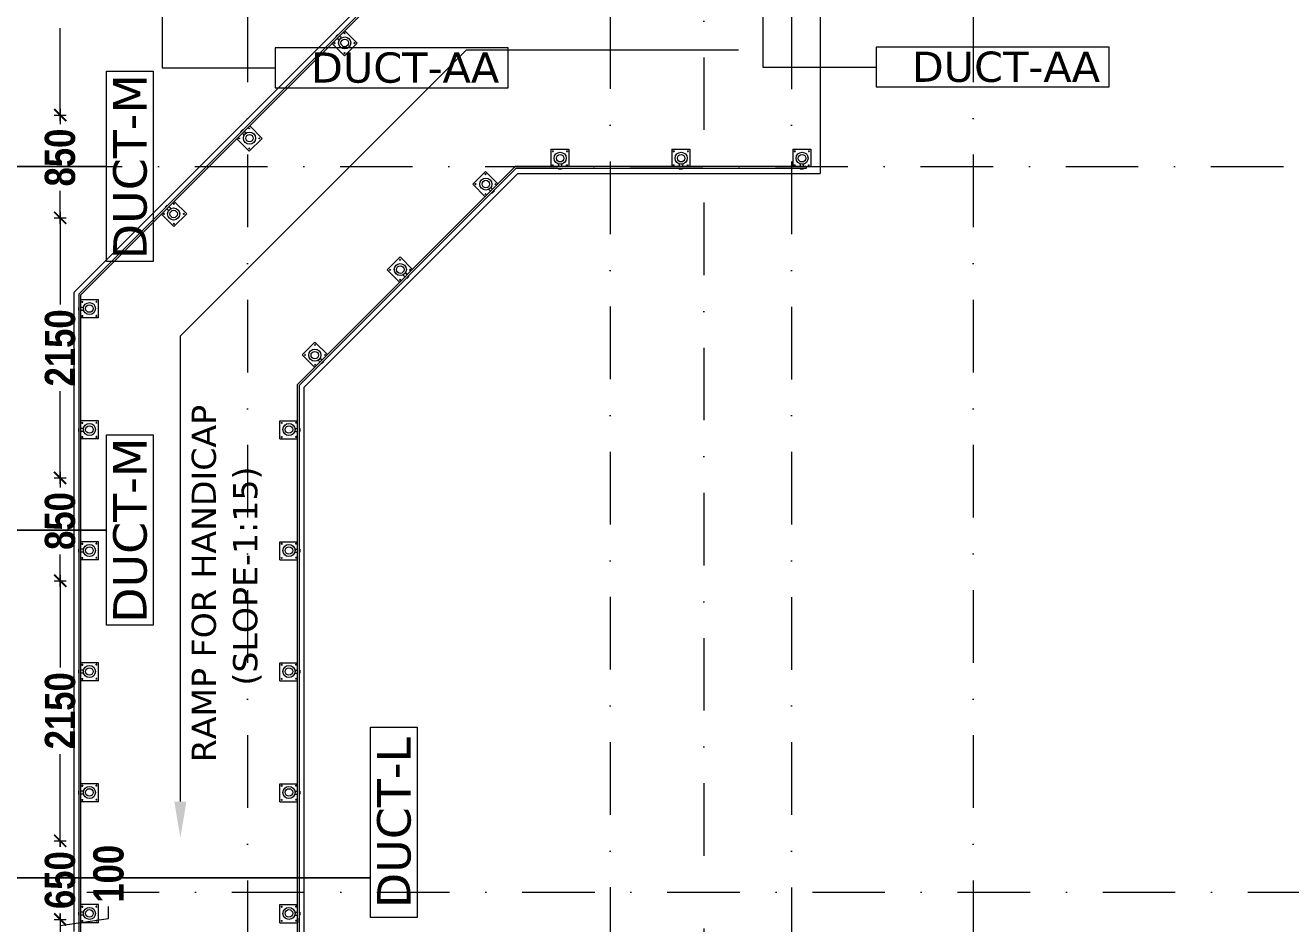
# Model space of a CAD drawing. Header units: millimetres. Extents: x -3092162 to 4513894, y -12317808 to 1849994.
# Drawn here: x -393171 to -382708, y -5865791 to -5858365 of the extents above; entities that cross this region are included whole.
import ezdxf

# ---------------------------------------------------------------- set-up
doc = ezdxf.new("R2010")
doc.units = ezdxf.units.MM
doc.header["$LTSCALE"] = 2
doc.header["$MEASUREMENT"] = 0
doc.linetypes.add('DASHDOT', pattern=[1, 0.5, -0.25, 0, -0.25])
doc.layers.add('AEROW', color=7, linetype='Continuous', lineweight=15, true_color=0x0d0d0d)
doc.layers.add('duct text', color=7, linetype='Continuous', lineweight=5, true_color=0x30182a)
for name, color, linetype, lineweight in [('D DIM', 250, 'Continuous', 9), ('DETAIL', 240, 'Continuous', 9), ('GRID', 251, 'DASHDOT', 5), ('RAILING', 47, 'Continuous', 13), ('RAMP', 253, 'Continuous', 9), ('TEXT', 7, 'Continuous', 13)]:
    doc.layers.add(name, color=color, linetype=linetype, lineweight=lineweight)
doc.styles.add('door', font='arial.ttf', dxfattribs={"height": 70})
doc.styles.add('INNER DIM', font='ARIALNB.TTF', dxfattribs={"height": 250})
doc.styles.add('style2', font='verdana.ttf')
doc.dimstyles.new('DOOR', dxfattribs={"dimtxt": 100, "dimasz": 100, "dimexe": 25, "dimexo": 50, "dimgap": 25, "dimtad": 0, "dimtih": 1, "dimtoh": 1, "dimdec": 0, "dimzin": 3, "dimdsep": 46, "dimtxsty": 'door', "dimblk": 'OBLIQUE', "dimcen": 200, "dimclrd": 256, "dimclre": 256, "dimclrt": 256, "dimadec": 0, "dimazin": 0, "dimtfac": 1, "dimtdec": 0, "dimtofl": 0, "dimtmove": 2, "dimatfit": 3, "dimfxl": 300, "dimfxlon": 1, "dimfrac": 1, "dimtolj": 1, "dimtzin": 0, "dimlwd": -1, "dimlwe": -1, "dimarcsym": 0})
doc.dimstyles.new('external final', dxfattribs={"dimscale": 0, "dimtxt": 250, "dimasz": 100, "dimexe": 50, "dimexo": 50, "dimgap": 50, "dimtad": 0, "dimdec": 0, "dimzin": 0, "dimdsep": 46, "dimtxsty": 'INNER DIM', "dimblk": 'ARCHTICK', "dimcen": 100, "dimdle": 50, "dimclrd": 256, "dimclre": 256, "dimclrt": 256, "dimadec": 0, "dimazin": 0, "dimtfac": 1, "dimtdec": 0, "dimtix": 1, "dimtmove": 1, "dimatfit": 3, "dimfxl": 50, "dimfxlon": 1, "dimtolj": 1, "dimtzin": 0, "dimlwd": -1, "dimlwe": -1, "dimarcsym": 1})

# ---------------------------------------------------------------- blocks, each defined once
blk = doc.blocks.new('_ArchTick')
at = {"color": 0, "linetype": 'ByBlock', "const_width": 0.15}
blk.add_lwpolyline([(-0.5, -0.5), (0.5, 0.5)], dxfattribs=at)
blk = doc.blocks.new('_Oblique')
at = {"color": 0, "linetype": 'ByBlock', "lineweight": -2}
blk.add_line((-0.5, -0.5), (0.5, 0.5), dxfattribs=at)

msp = doc.modelspace()

# ---------------------------------------------------------------- linework, layer by layer
at = {"layer": 'AEROW', "ltscale": 100}
for p, q in [((-391888.5, -5860932.5), (-389522.1, -5858566)), ((-389522.1, -5858566), (-387273.7, -5858566)), ((-391888.5, -5864782.3), (-391888.5, -5860932.5))]:
    msp.add_line(p, q, dxfattribs=at)
msp.add_solid([(-391938.5, -5864782.3), (-391888.5, -5865082.3), (-391838.5, -5864782.3)], dxfattribs=at)
at = {"layer": 'D DIM', "ltscale": 100}
for p, q in [((-392882, -5859156.2), (-392882, -5858389.2)), ((-392882.4, -5859056.2), (-392882.4, -5859181.6)), ((-392932.4, -5859106.2), (-392832.4, -5859106.2)), ((-392932, -5859106.2), (-392832, -5859106.2)), ((-392882.4, -5860006.2), (-392882.4, -5859733.6)), ((-392882, -5859906.2), (-392882, -5860673.2)), ((-392932.4, -5859956.2), (-392832.4, -5859956.2)), ((-392932, -5859956.2), (-392832, -5859956.2)), ((-392882, -5862156.2), (-392882, -5861389.2)), ((-392932.4, -5862106.2), (-392832.4, -5862106.2)), ((-392932, -5862106.2), (-392832, -5862106.2)), ((-392882.4, -5862056.2), (-392882.4, -5862186.3)), ((-392882.4, -5863006.2), (-392882.4, -5862738.4)), ((-392932.4, -5862956.2), (-392832.4, -5862956.2)), ((-392932, -5862956.2), (-392832, -5862956.2)), ((-392882, -5862906.2), (-392882, -5863673.2)), ((-392882, -5865156.2), (-392882, -5864389.2)), ((-392932.4, -5865106.2), (-392832.4, -5865106.2)), ((-392932, -5865106.2), (-392832, -5865106.2)), ((-392882.4, -5865106.2), (-392882.4, -5865155.3)), ((-392481.8, -5865749.2), (-392481.8, -5865649.2)), ((-392932.4, -5865756.2), (-392832.4, -5865756.2)), ((-392932, -5865756.2), (-392832, -5865756.2)), ((-392882.4, -5865756.2), (-392882.4, -5865707.1)), ((-392882, -5865706.2), (-392882, -5865906.2)), ((-392882, -5865806.2), (-392481.8, -5865749.2))]:
    msp.add_line(p, q, dxfattribs=at)
at = {"layer": 'DETAIL', "color": 253, "lineweight": 5, "ltscale": 0.5}
for p, q in [((-390536.7, -5858428.8), (-390531.8, -5858423.8)), ((-390536.7, -5858428.8), (-390531.8, -5858433.7)), ((-390531.8, -5858423.8), (-390526.8, -5858428.8)), ((-390531.8, -5858433.7), (-390526.8, -5858428.8)), ((-390425.4, -5858511.9), (-390527.9, -5858409.3)), ((-390531.4, -5858617.9), (-390634, -5858515.4)), ((-390619.5, -5858511.5), (-390614.5, -5858506.6)), ((-390619.5, -5858511.5), (-390614.5, -5858516.5)), ((-390614.5, -5858506.6), (-390609.6, -5858511.5)), ((-390614.5, -5858516.5), (-390609.6, -5858511.5)), ((-390531.4, -5858617.9), (-390425.4, -5858511.9)), ((-390453.3, -5858512.2), (-390448.3, -5858507.3)), ((-390448.3, -5858517.2), (-390453.3, -5858512.2)), ((-390443.4, -5858512.2), (-390448.3, -5858507.3)), ((-390448.3, -5858517.2), (-390443.4, -5858512.2)), ((-390536, -5858594.9), (-390531.1, -5858590)), ((-390531.1, -5858599.9), (-390536, -5858594.9)), ((-390526.1, -5858594.9), (-390531.1, -5858590)), ((-390531.1, -5858599.9), (-390526.1, -5858594.9)), ((-391212.5, -5859299), (-391315, -5859196.4)), ((-391318.5, -5859405), (-391421.1, -5859302.5)), ((-391406.6, -5859298.6), (-391401.6, -5859293.7)), ((-391406.6, -5859298.6), (-391401.6, -5859303.6)), ((-391401.6, -5859293.7), (-391396.7, -5859298.6)), ((-391401.6, -5859303.6), (-391396.7, -5859298.6)), ((-391323.8, -5859215.9), (-391318.9, -5859210.9)), ((-391323.8, -5859215.9), (-391318.9, -5859220.8)), ((-391318.9, -5859210.9), (-391313.9, -5859215.9)), ((-391318.9, -5859220.8), (-391313.9, -5859215.9)), ((-391318.5, -5859405), (-391212.5, -5859299)), ((-391240.4, -5859299.3), (-391235.4, -5859294.4)), ((-391235.4, -5859304.3), (-391240.4, -5859299.3)), ((-391230.5, -5859299.3), (-391235.4, -5859294.4)), ((-391235.4, -5859304.3), (-391230.5, -5859299.3)), ((-391323.1, -5859382.1), (-391318.2, -5859377.1)), ((-391318.2, -5859387), (-391323.1, -5859382.1)), ((-391313.2, -5859382.1), (-391318.2, -5859377.1)), ((-391318.2, -5859387), (-391313.2, -5859382.1)), ((-388825.3, -5859388.4), (-388675.3, -5859388.4)), ((-388825.3, -5859388.4), (-388825.3, -5859533.4)), ((-388812.3, -5859400.9), (-388812.3, -5859407.9)), ((-388812.3, -5859400.9), (-388805.3, -5859400.9)), ((-388812.3, -5859407.9), (-388805.3, -5859407.9)), ((-388805.3, -5859400.9), (-388805.3, -5859407.9)), ((-388695.3, -5859400.9), (-388695.3, -5859407.9)), ((-388695.3, -5859400.9), (-388688.3, -5859400.9)), ((-388695.3, -5859407.9), (-388688.3, -5859407.9)), ((-388688.3, -5859400.9), (-388688.3, -5859407.9)), ((-388675.3, -5859388.4), (-388675.3, -5859533.4)), ((-387825.3, -5859388.4), (-387675.3, -5859388.4)), ((-387825.3, -5859388.4), (-387825.3, -5859533.4)), ((-387812.3, -5859400.9), (-387812.3, -5859407.9)), ((-387812.3, -5859400.9), (-387805.3, -5859400.9)), ((-387812.3, -5859407.9), (-387805.3, -5859407.9)), ((-387805.3, -5859400.9), (-387805.3, -5859407.9)), ((-387695.3, -5859400.9), (-387695.3, -5859407.9)), ((-387695.3, -5859400.9), (-387688.3, -5859400.9)), ((-387695.3, -5859407.9), (-387688.3, -5859407.9)), ((-387688.3, -5859400.9), (-387688.3, -5859407.9)), ((-387675.3, -5859388.4), (-387675.3, -5859533.4)), ((-386825.3, -5859388.4), (-386675.3, -5859388.4)), ((-386825.3, -5859388.4), (-386825.3, -5859533.4)), ((-386812.3, -5859400.9), (-386812.3, -5859407.9)), ((-386812.3, -5859400.9), (-386805.3, -5859400.9)), ((-386812.3, -5859407.9), (-386805.3, -5859407.9)), ((-386805.3, -5859400.9), (-386805.3, -5859407.9)), ((-386695.3, -5859400.9), (-386695.3, -5859407.9)), ((-386695.3, -5859400.9), (-386688.3, -5859400.9)), ((-386695.3, -5859407.9), (-386688.3, -5859407.9)), ((-386688.3, -5859400.9), (-386688.3, -5859407.9)), ((-386675.3, -5859388.4), (-386675.3, -5859533.4)), ((-389470.8, -5859678.6), (-389364.7, -5859572.5)), ((-389370, -5859595.5), (-389365.1, -5859590.6)), ((-389370, -5859595.5), (-389365.1, -5859600.5)), ((-389365.1, -5859590.6), (-389360.1, -5859595.5)), ((-389365.1, -5859600.5), (-389360.1, -5859595.5)), ((-389364.7, -5859572.5), (-389262.2, -5859675.1)), ((-388812.3, -5859525.9), (-388812.3, -5859518.9)), ((-388812.3, -5859518.9), (-388805.3, -5859518.9)), ((-388812.3, -5859525.9), (-388805.3, -5859525.9)), ((-388805.3, -5859525.9), (-388805.3, -5859518.9)), ((-388695.3, -5859525.9), (-388695.3, -5859518.9)), ((-388695.3, -5859518.9), (-388688.3, -5859518.9)), ((-388695.3, -5859525.9), (-388688.3, -5859525.9)), ((-388688.3, -5859525.9), (-388688.3, -5859518.9)), ((-387812.3, -5859525.9), (-387812.3, -5859518.9)), ((-387812.3, -5859518.9), (-387805.3, -5859518.9)), ((-387812.3, -5859525.9), (-387805.3, -5859525.9)), ((-387805.3, -5859525.9), (-387805.3, -5859518.9)), ((-387695.3, -5859525.9), (-387695.3, -5859518.9)), ((-387695.3, -5859518.9), (-387688.3, -5859518.9)), ((-387695.3, -5859525.9), (-387688.3, -5859525.9)), ((-387688.3, -5859525.9), (-387688.3, -5859518.9)), ((-386812.3, -5859525.9), (-386812.3, -5859518.9)), ((-386812.3, -5859518.9), (-386805.3, -5859518.9)), ((-386812.3, -5859525.9), (-386805.3, -5859525.9)), ((-386805.3, -5859525.9), (-386805.3, -5859518.9)), ((-386695.3, -5859525.9), (-386695.3, -5859518.9)), ((-386695.3, -5859518.9), (-386688.3, -5859518.9)), ((-386695.3, -5859525.9), (-386688.3, -5859525.9)), ((-386688.3, -5859525.9), (-386688.3, -5859518.9)), ((-389470.8, -5859678.6), (-389368.2, -5859781.1)), ((-389452.7, -5859678.2), (-389447.8, -5859673.3)), ((-389452.7, -5859678.2), (-389447.8, -5859683.2)), ((-389447.8, -5859673.3), (-389442.8, -5859678.2)), ((-389447.8, -5859683.2), (-389442.8, -5859678.2)), ((-389286.6, -5859678.9), (-389281.6, -5859674)), ((-389281.6, -5859683.9), (-389286.6, -5859678.9)), ((-389276.7, -5859678.9), (-389281.6, -5859674)), ((-389281.6, -5859683.9), (-389276.7, -5859678.9)), ((-391836, -5859922.5), (-391938.6, -5859820)), ((-389369.3, -5859761.7), (-389364.3, -5859756.7)), ((-389364.3, -5859766.6), (-389369.3, -5859761.7)), ((-389359.4, -5859761.7), (-389364.3, -5859756.7)), ((-389364.3, -5859766.6), (-389359.4, -5859761.7)), ((-391942.1, -5860028.6), (-392044.6, -5859926.1)), ((-392025.2, -5859917.2), (-392030.1, -5859922.2)), ((-392030.1, -5859922.2), (-392025.2, -5859927.1)), ((-392025.2, -5859917.2), (-392020.2, -5859922.2)), ((-392020.2, -5859922.2), (-392025.2, -5859927.1)), ((-391942.5, -5859834.5), (-391947.4, -5859839.5)), ((-391947.4, -5859839.5), (-391942.5, -5859844.4)), ((-391942.5, -5859834.5), (-391937.5, -5859839.5)), ((-391937.5, -5859839.5), (-391942.5, -5859844.4)), ((-391836, -5859922.5), (-391942.1, -5860028.6)), ((-391859, -5859917.9), (-391864, -5859922.9)), ((-391859, -5859927.8), (-391864, -5859922.9)), ((-391854.1, -5859922.9), (-391859, -5859917.9)), ((-391854.1, -5859922.9), (-391859, -5859927.8)), ((-391941.8, -5860000.7), (-391946.7, -5860005.6)), ((-391941.8, -5860010.6), (-391946.7, -5860005.6)), ((-391936.8, -5860005.6), (-391941.8, -5860000.7)), ((-391936.8, -5860005.6), (-391941.8, -5860010.6)), ((-390177.9, -5860385.7), (-390071.8, -5860279.6)), ((-390077.1, -5860302.6), (-390072.2, -5860297.7)), ((-390077.1, -5860302.6), (-390072.2, -5860307.6)), ((-390072.2, -5860297.7), (-390067.2, -5860302.6)), ((-390072.2, -5860307.6), (-390067.2, -5860302.6)), ((-390071.8, -5860279.6), (-389969.3, -5860382.2)), ((-390177.9, -5860385.7), (-390075.3, -5860488.2)), ((-390159.8, -5860385.3), (-390154.9, -5860380.4)), ((-390159.8, -5860385.3), (-390154.9, -5860390.3)), ((-390154.9, -5860380.4), (-390149.9, -5860385.3)), ((-390154.9, -5860390.3), (-390149.9, -5860385.3)), ((-389993.7, -5860386), (-389988.7, -5860381.1)), ((-389988.7, -5860391), (-389993.7, -5860386)), ((-389983.8, -5860386), (-389988.7, -5860381.1)), ((-389988.7, -5860391), (-389983.8, -5860386)), ((-390076.4, -5860468.8), (-390071.5, -5860463.8)), ((-390071.5, -5860473.7), (-390076.4, -5860468.8)), ((-390066.5, -5860468.8), (-390071.5, -5860463.8)), ((-390071.5, -5860473.7), (-390066.5, -5860468.8)), ((-392565.5, -5860633.7), (-392710.5, -5860633.7)), ((-392703, -5860646.7), (-392696, -5860646.7)), ((-392703, -5860653.7), (-392703, -5860646.7)), ((-392703, -5860653.7), (-392696, -5860653.7)), ((-392696, -5860653.7), (-392696, -5860646.7)), ((-392578, -5860646.7), (-392585, -5860646.7)), ((-392585, -5860653.7), (-392585, -5860646.7)), ((-392578, -5860653.7), (-392585, -5860653.7)), ((-392578, -5860653.7), (-392578, -5860646.7)), ((-392565.5, -5860783.7), (-392565.5, -5860633.7)), ((-392703, -5860763.7), (-392696, -5860763.7)), ((-392703, -5860770.7), (-392703, -5860763.7)), ((-392703, -5860770.7), (-392696, -5860770.7)), ((-392696, -5860770.7), (-392696, -5860763.7)), ((-392578, -5860763.7), (-392585, -5860763.7)), ((-392585, -5860770.7), (-392585, -5860763.7)), ((-392578, -5860770.7), (-392585, -5860770.7)), ((-392578, -5860770.7), (-392578, -5860763.7)), ((-392565.5, -5860783.7), (-392710.5, -5860783.7)), ((-390775.4, -5860983.2), (-390881.4, -5861089.3)), ((-390858.5, -5861084), (-390863.4, -5861088.9)), ((-390858.5, -5861084), (-390853.5, -5861088.9)), ((-390775.7, -5861001.2), (-390780.7, -5861006.2)), ((-390780.7, -5861006.2), (-390775.7, -5861011.1)), ((-390775.7, -5861001.2), (-390770.8, -5861006.2)), ((-390770.8, -5861006.2), (-390775.7, -5861011.1)), ((-390775.4, -5860983.2), (-390672.8, -5861085.7)), ((-390692.3, -5861084.7), (-390697.2, -5861089.6)), ((-390687.3, -5861089.6), (-390692.3, -5861084.7)), ((-390881.4, -5861089.3), (-390778.9, -5861191.8)), ((-390863.4, -5861088.9), (-390858.5, -5861093.9)), ((-390853.5, -5861088.9), (-390858.5, -5861093.9)), ((-390775, -5861167.4), (-390780, -5861172.4)), ((-390775, -5861177.3), (-390780, -5861172.4)), ((-390770.1, -5861172.4), (-390775, -5861167.4)), ((-390770.1, -5861172.4), (-390775, -5861177.3)), ((-390692.3, -5861094.6), (-390697.2, -5861089.6)), ((-390687.3, -5861089.6), (-390692.3, -5861094.6)), ((-392565.5, -5861633.7), (-392710.5, -5861633.7)), ((-392703, -5861646.7), (-392696, -5861646.7)), ((-392703, -5861653.7), (-392703, -5861646.7)), ((-392703, -5861653.7), (-392696, -5861653.7)), ((-392696, -5861653.7), (-392696, -5861646.7)), ((-392578, -5861646.7), (-392585, -5861646.7)), ((-392585, -5861653.7), (-392585, -5861646.7)), ((-392578, -5861653.7), (-392585, -5861653.7)), ((-392578, -5861653.7), (-392578, -5861646.7)), ((-392565.5, -5861783.7), (-392565.5, -5861633.7)), ((-391065.5, -5861783.7), (-391065.5, -5861633.7)), ((-391065.5, -5861633.7), (-390920.5, -5861633.7)), ((-391053, -5861646.7), (-391046, -5861646.7)), ((-391053, -5861653.7), (-391053, -5861646.7)), ((-391053, -5861653.7), (-391046, -5861653.7)), ((-391046, -5861653.7), (-391046, -5861646.7)), ((-390928, -5861646.7), (-390935, -5861646.7)), ((-390935, -5861653.7), (-390935, -5861646.7)), ((-390928, -5861653.7), (-390935, -5861653.7)), ((-390928, -5861653.7), (-390928, -5861646.7)), ((-392565.5, -5861783.7), (-392710.5, -5861783.7)), ((-392703, -5861763.7), (-392696, -5861763.7)), ((-392703, -5861770.7), (-392703, -5861763.7)), ((-392703, -5861770.7), (-392696, -5861770.7)), ((-392696, -5861770.7), (-392696, -5861763.7)), ((-392578, -5861763.7), (-392585, -5861763.7)), ((-392585, -5861770.7), (-392585, -5861763.7)), ((-392578, -5861770.7), (-392585, -5861770.7)), ((-392578, -5861770.7), (-392578, -5861763.7)), ((-391065.5, -5861783.7), (-390920.5, -5861783.7)), ((-391053, -5861763.7), (-391046, -5861763.7)), ((-391053, -5861770.7), (-391053, -5861763.7)), ((-391053, -5861770.7), (-391046, -5861770.7)), ((-391046, -5861770.7), (-391046, -5861763.7)), ((-390928, -5861763.7), (-390935, -5861763.7)), ((-390935, -5861770.7), (-390935, -5861763.7)), ((-390928, -5861770.7), (-390935, -5861770.7)), ((-390928, -5861770.7), (-390928, -5861763.7)), ((-392565.5, -5862633.7), (-392710.5, -5862633.7)), ((-392703, -5862646.7), (-392696, -5862646.7)), ((-392703, -5862653.7), (-392703, -5862646.7)), ((-392703, -5862653.7), (-392696, -5862653.7)), ((-392696, -5862653.7), (-392696, -5862646.7)), ((-392578, -5862646.7), (-392585, -5862646.7)), ((-392585, -5862653.7), (-392585, -5862646.7)), ((-392578, -5862653.7), (-392585, -5862653.7)), ((-392578, -5862653.7), (-392578, -5862646.7)), ((-392565.5, -5862783.7), (-392565.5, -5862633.7)), ((-391065.5, -5862783.7), (-391065.5, -5862633.7)), ((-391065.5, -5862633.7), (-390920.5, -5862633.7)), ((-391053, -5862646.7), (-391046, -5862646.7)), ((-391053, -5862653.7), (-391053, -5862646.7)), ((-391053, -5862653.7), (-391046, -5862653.7)), ((-391046, -5862653.7), (-391046, -5862646.7)), ((-390928, -5862646.7), (-390935, -5862646.7)), ((-390935, -5862653.7), (-390935, -5862646.7)), ((-390928, -5862653.7), (-390935, -5862653.7)), ((-390928, -5862653.7), (-390928, -5862646.7)), ((-392565.5, -5862783.7), (-392710.5, -5862783.7)), ((-392703, -5862763.7), (-392696, -5862763.7)), ((-392703, -5862770.7), (-392703, -5862763.7)), ((-392703, -5862770.7), (-392696, -5862770.7)), ((-392696, -5862770.7), (-392696, -5862763.7)), ((-392578, -5862763.7), (-392585, -5862763.7)), ((-392585, -5862770.7), (-392585, -5862763.7)), ((-392578, -5862770.7), (-392585, -5862770.7)), ((-392578, -5862770.7), (-392578, -5862763.7)), ((-391065.5, -5862783.7), (-390920.5, -5862783.7)), ((-391053, -5862763.7), (-391046, -5862763.7)), ((-391053, -5862770.7), (-391053, -5862763.7)), ((-391053, -5862770.7), (-391046, -5862770.7)), ((-391046, -5862770.7), (-391046, -5862763.7)), ((-390928, -5862763.7), (-390935, -5862763.7)), ((-390935, -5862770.7), (-390935, -5862763.7)), ((-390928, -5862770.7), (-390935, -5862770.7)), ((-390928, -5862770.7), (-390928, -5862763.7)), ((-392565.5, -5863633.7), (-392710.5, -5863633.7)), ((-392703, -5863646.7), (-392696, -5863646.7)), ((-392703, -5863653.7), (-392703, -5863646.7)), ((-392703, -5863653.7), (-392696, -5863653.7)), ((-392696, -5863653.7), (-392696, -5863646.7)), ((-392578, -5863646.7), (-392585, -5863646.7)), ((-392585, -5863653.7), (-392585, -5863646.7)), ((-392578, -5863653.7), (-392585, -5863653.7)), ((-392578, -5863653.7), (-392578, -5863646.7)), ((-392565.5, -5863783.7), (-392565.5, -5863633.7)), ((-391065.5, -5863783.7), (-391065.5, -5863633.7)), ((-391065.5, -5863633.7), (-390920.5, -5863633.7)), ((-391053, -5863646.7), (-391046, -5863646.7)), ((-391053, -5863653.7), (-391053, -5863646.7)), ((-391053, -5863653.7), (-391046, -5863653.7)), ((-391046, -5863653.7), (-391046, -5863646.7)), ((-390928, -5863646.7), (-390935, -5863646.7)), ((-390935, -5863653.7), (-390935, -5863646.7)), ((-390928, -5863653.7), (-390935, -5863653.7)), ((-390928, -5863653.7), (-390928, -5863646.7)), ((-392565.5, -5863783.7), (-392710.5, -5863783.7)), ((-392703, -5863763.7), (-392696, -5863763.7)), ((-392703, -5863770.7), (-392703, -5863763.7)), ((-392703, -5863770.7), (-392696, -5863770.7)), ((-392696, -5863770.7), (-392696, -5863763.7)), ((-392578, -5863763.7), (-392585, -5863763.7)), ((-392585, -5863770.7), (-392585, -5863763.7)), ((-392578, -5863770.7), (-392585, -5863770.7)), ((-392578, -5863770.7), (-392578, -5863763.7)), ((-391065.5, -5863783.7), (-390920.5, -5863783.7)), ((-391053, -5863763.7), (-391046, -5863763.7)), ((-391053, -5863770.7), (-391053, -5863763.7)), ((-391053, -5863770.7), (-391046, -5863770.7)), ((-391046, -5863770.7), (-391046, -5863763.7)), ((-390928, -5863763.7), (-390935, -5863763.7)), ((-390935, -5863770.7), (-390935, -5863763.7)), ((-390928, -5863770.7), (-390935, -5863770.7)), ((-390928, -5863770.7), (-390928, -5863763.7)), ((-392565.5, -5864633.7), (-392710.5, -5864633.7)), ((-392565.5, -5864783.7), (-392565.5, -5864633.7)), ((-391065.5, -5864783.7), (-391065.5, -5864633.7)), ((-391065.5, -5864633.7), (-390920.5, -5864633.7)), ((-392703, -5864646.7), (-392696, -5864646.7)), ((-392703, -5864653.7), (-392703, -5864646.7)), ((-392703, -5864653.7), (-392696, -5864653.7)), ((-392696, -5864653.7), (-392696, -5864646.7)), ((-392578, -5864646.7), (-392585, -5864646.7)), ((-392585, -5864653.7), (-392585, -5864646.7)), ((-392578, -5864653.7), (-392585, -5864653.7)), ((-392578, -5864653.7), (-392578, -5864646.7)), ((-391053, -5864646.7), (-391046, -5864646.7)), ((-391053, -5864653.7), (-391053, -5864646.7)), ((-391053, -5864653.7), (-391046, -5864653.7)), ((-391046, -5864653.7), (-391046, -5864646.7)), ((-390928, -5864646.7), (-390935, -5864646.7)), ((-390935, -5864653.7), (-390935, -5864646.7)), ((-390928, -5864653.7), (-390935, -5864653.7)), ((-390928, -5864653.7), (-390928, -5864646.7)), ((-392565.5, -5864783.7), (-392710.5, -5864783.7)), ((-392703, -5864763.7), (-392696, -5864763.7)), ((-392703, -5864770.7), (-392703, -5864763.7)), ((-392703, -5864770.7), (-392696, -5864770.7)), ((-392696, -5864770.7), (-392696, -5864763.7)), ((-392578, -5864763.7), (-392585, -5864763.7)), ((-392585, -5864770.7), (-392585, -5864763.7)), ((-392578, -5864770.7), (-392585, -5864770.7)), ((-392578, -5864770.7), (-392578, -5864763.7)), ((-391065.5, -5864783.7), (-390920.5, -5864783.7)), ((-391053, -5864763.7), (-391046, -5864763.7)), ((-391053, -5864770.7), (-391053, -5864763.7)), ((-391053, -5864770.7), (-391046, -5864770.7)), ((-391046, -5864770.7), (-391046, -5864763.7)), ((-390928, -5864763.7), (-390935, -5864763.7)), ((-390935, -5864770.7), (-390935, -5864763.7)), ((-390928, -5864770.7), (-390935, -5864770.7)), ((-390928, -5864770.7), (-390928, -5864763.7)), ((-392565.5, -5865633.7), (-392710.5, -5865633.7)), ((-392703, -5865646.7), (-392696, -5865646.7)), ((-392703, -5865653.7), (-392703, -5865646.7)), ((-392703, -5865653.7), (-392696, -5865653.7)), ((-392696, -5865653.7), (-392696, -5865646.7)), ((-392578, -5865646.7), (-392585, -5865646.7)), ((-392585, -5865653.7), (-392585, -5865646.7)), ((-392578, -5865653.7), (-392585, -5865653.7)), ((-392578, -5865653.7), (-392578, -5865646.7)), ((-392565.5, -5865783.7), (-392565.5, -5865633.7)), ((-391065.5, -5865783.7), (-391065.5, -5865633.7)), ((-391065.5, -5865633.7), (-390920.5, -5865633.7)), ((-391053, -5865646.7), (-391046, -5865646.7)), ((-391053, -5865653.7), (-391053, -5865646.7)), ((-391053, -5865653.7), (-391046, -5865653.7)), ((-391046, -5865653.7), (-391046, -5865646.7)), ((-390928, -5865646.7), (-390935, -5865646.7)), ((-390935, -5865653.7), (-390935, -5865646.7)), ((-390928, -5865653.7), (-390935, -5865653.7)), ((-390928, -5865653.7), (-390928, -5865646.7)), ((-392710.5, -5865783.7), (-392710.5, -5865746.2)), ((-392565.5, -5865783.7), (-392710.5, -5865783.7)), ((-392703, -5865763.7), (-392696, -5865763.7)), ((-392703, -5865770.7), (-392703, -5865763.7)), ((-392703, -5865770.7), (-392696, -5865770.7)), ((-392696, -5865770.7), (-392696, -5865763.7)), ((-392578, -5865763.7), (-392585, -5865763.7)), ((-392585, -5865770.7), (-392585, -5865763.7)), ((-392578, -5865770.7), (-392585, -5865770.7)), ((-392578, -5865770.7), (-392578, -5865763.7)), ((-391065.5, -5865783.7), (-390920.5, -5865783.7)), ((-391053, -5865763.7), (-391046, -5865763.7)), ((-391053, -5865770.7), (-391053, -5865763.7)), ((-391053, -5865770.7), (-391046, -5865770.7)), ((-391046, -5865770.7), (-391046, -5865763.7)), ((-390928, -5865763.7), (-390935, -5865763.7)), ((-390935, -5865770.7), (-390935, -5865763.7)), ((-390928, -5865770.7), (-390935, -5865770.7)), ((-390928, -5865770.7), (-390928, -5865763.7)), ((-390920.5, -5865746.2), (-390920.5, -5865783.7))]:
    msp.add_line(p, q, dxfattribs=at)
at = {"layer": 'duct text', "ltscale": 0.1}
for points in [[(-391104.3, -5858880.5), (-389177.6, -5858880.5), (-389177.6, -5858551.4), (-391104.3, -5858551.4)], [(-386136.4, -5858874.1), (-384209.6, -5858874.1), (-384209.6, -5858544.9), (-386136.4, -5858544.9)], [(-392499.6, -5860317.5), (-392499.6, -5858744.9), (-392113.5, -5858744.9), (-392113.5, -5860317.5)], [(-392499.6, -5863323.1), (-392499.6, -5861750.6), (-392113.5, -5861750.6), (-392113.5, -5863323.1)], [(-390317.4, -5865739.6), (-390317.4, -5864167.1), (-389931.2, -5864167.1), (-389931.2, -5865739.6)]]:
    msp.add_lwpolyline(points, close=True, dxfattribs=at)
at = {"layer": 'GRID', "color": 5, "ltscale": 600}
for p, q in [((-387559.7, -5805825.2), (-387559.7, -5894627.3)), ((-388334.3, -5806685.7), (-388334.3, -5893769.1)), ((-386834.7, -5806686.7), (-386834.7, -5893768.1)), ((-391334.3, -5807829.3), (-391334.3, -5892623.2)), ((-385334.3, -5807829.3), (-385334.3, -5892623.2))]:
    msp.add_line(p, q, dxfattribs=at)
at = {"layer": 'GRID', "color": 6, "ltscale": 600}
for p, q in [((-460174.2, -5859531.2), (-367334.7, -5859531.2)), ((-461068.5, -5865531.2), (-366441.1, -5865531.2))]:
    msp.add_line(p, q, dxfattribs=at)
at = {"layer": 'RAILING', "ltscale": 100}
for p, q in [((-392726.5, -5860585.3), (-389868.8, -5857727.6)), ((-392710.5, -5860592), (-389862.6, -5857744)), ((-390920.5, -5861333.4), (-389120, -5859532.9)), ((-390904.5, -5861340), (-389113.7, -5859549.3)), ((-386712.8, -5859532.9), (-389120, -5859532.9)), ((-386712.8, -5859549.3), (-389113.7, -5859549.3)), ((-386712.8, -5859532.9), (-386712.8, -5859549.3)), ((-392726.5, -5865906.2), (-392726.5, -5860585.3)), ((-392710.5, -5865922.2), (-392710.5, -5860592)), ((-390920.5, -5868902.9), (-390920.5, -5861333.4)), ((-390904.5, -5868886.9), (-390904.5, -5861340))]:
    msp.add_line(p, q, dxfattribs=at)
at = {"layer": 'RAILING', "ltscale": 0.5}
for p, q in [((-390586.2, -5858439.4), (-390603.9, -5858457.1)), ((-390601.1, -5858459.9), (-390603.9, -5858457.1)), ((-390583.4, -5858442.2), (-390586.2, -5858439.4)), ((-390560.1, -5858465.5), (-390572.1, -5858453.5)), ((-390577.7, -5858483.2), (-390589.8, -5858471.2)), ((-391373.3, -5859226.5), (-391391, -5859244.2)), ((-391388.2, -5859247), (-391391, -5859244.2)), ((-391364.9, -5859270.3), (-391376.9, -5859258.3)), ((-391370.5, -5859229.3), (-391373.3, -5859226.5)), ((-391347.2, -5859252.7), (-391359.2, -5859240.6)), ((-388762.8, -5859516.4), (-388762.8, -5859533.4)), ((-388762.8, -5859549.4), (-388762.8, -5859553.4)), ((-388737.8, -5859553.4), (-388762.8, -5859553.4)), ((-388737.8, -5859516.4), (-388737.8, -5859533.4)), ((-388737.8, -5859549.4), (-388737.8, -5859553.4)), ((-387762.8, -5859516.4), (-387762.8, -5859533.4)), ((-387762.8, -5859549.4), (-387762.8, -5859553.4)), ((-387737.8, -5859553.4), (-387762.8, -5859553.4)), ((-387737.8, -5859516.4), (-387737.8, -5859533.4)), ((-387737.8, -5859549.4), (-387737.8, -5859553.4)), ((-386762.8, -5859516.4), (-386762.8, -5859533.4)), ((-386762.8, -5859549.4), (-386762.8, -5859553.4)), ((-386737.8, -5859553.4), (-386762.8, -5859553.4)), ((-386737.8, -5859516.4), (-386737.8, -5859533.4)), ((-386737.8, -5859549.4), (-386737.8, -5859553.4)), ((-389318.4, -5859707.2), (-389306.4, -5859719.2)), ((-389336.1, -5859724.9), (-389324, -5859736.9)), ((-389312.7, -5859748.2), (-389309.9, -5859751.1)), ((-389292.2, -5859733.4), (-389309.9, -5859751.1)), ((-389295.1, -5859730.6), (-389292.2, -5859733.4)), ((-392014.6, -5859867.7), (-391996.9, -5859850.1)), ((-392011.8, -5859870.6), (-392014.6, -5859867.7)), ((-391988.4, -5859893.9), (-392000.4, -5859881.9)), ((-391994.1, -5859852.9), (-391996.9, -5859850.1)), ((-391970.7, -5859876.2), (-391982.8, -5859864.2)), ((-390043.2, -5860432), (-390031.1, -5860444)), ((-390025.5, -5860414.3), (-390013.5, -5860426.4)), ((-390019.8, -5860455.3), (-390017, -5860458.2)), ((-389999.3, -5860440.5), (-390017, -5860458.2)), ((-390002.2, -5860437.7), (-389999.3, -5860440.5)), ((-392726.5, -5860696.2), (-392730.5, -5860696.2)), ((-392730.5, -5860696.2), (-392730.5, -5860721.2)), ((-392726.5, -5860721.2), (-392730.5, -5860721.2)), ((-392693.5, -5860696.2), (-392710.5, -5860696.2)), ((-392693.5, -5860721.2), (-392710.5, -5860721.2)), ((-390746.7, -5861135.6), (-390734.7, -5861147.6)), ((-390729.1, -5861117.9), (-390717, -5861129.9)), ((-390723.4, -5861158.9), (-390720.6, -5861161.7)), ((-390720.6, -5861161.7), (-390702.9, -5861144.1)), ((-390705.7, -5861141.2), (-390702.9, -5861144.1)), ((-392726.5, -5861696.2), (-392730.5, -5861696.2)), ((-392730.5, -5861696.2), (-392730.5, -5861721.2)), ((-392693.5, -5861696.2), (-392710.5, -5861696.2)), ((-390937.5, -5861696.2), (-390920.5, -5861696.2)), ((-390904.5, -5861696.2), (-390900.5, -5861696.2)), ((-390900.5, -5861696.2), (-390900.5, -5861721.2)), ((-392726.5, -5861721.2), (-392730.5, -5861721.2)), ((-392693.5, -5861721.2), (-392710.5, -5861721.2)), ((-390937.5, -5861721.2), (-390920.5, -5861721.2)), ((-390904.5, -5861721.2), (-390900.5, -5861721.2)), ((-392726.5, -5862696.2), (-392730.5, -5862696.2)), ((-392730.5, -5862696.2), (-392730.5, -5862721.2)), ((-392726.5, -5862721.2), (-392730.5, -5862721.2)), ((-392693.5, -5862696.2), (-392710.5, -5862696.2)), ((-392693.5, -5862721.2), (-392710.5, -5862721.2)), ((-390937.5, -5862696.2), (-390920.5, -5862696.2)), ((-390937.5, -5862721.2), (-390920.5, -5862721.2)), ((-390904.5, -5862696.2), (-390900.5, -5862696.2)), ((-390904.5, -5862721.2), (-390900.5, -5862721.2)), ((-390900.5, -5862696.2), (-390900.5, -5862721.2)), ((-392726.5, -5863696.2), (-392730.5, -5863696.2)), ((-392730.5, -5863696.2), (-392730.5, -5863721.2)), ((-392693.5, -5863696.2), (-392710.5, -5863696.2)), ((-390937.5, -5863696.2), (-390920.5, -5863696.2)), ((-390904.5, -5863696.2), (-390900.5, -5863696.2)), ((-390900.5, -5863696.2), (-390900.5, -5863721.2)), ((-392726.5, -5863721.2), (-392730.5, -5863721.2)), ((-392693.5, -5863721.2), (-392710.5, -5863721.2)), ((-390937.5, -5863721.2), (-390920.5, -5863721.2)), ((-390904.5, -5863721.2), (-390900.5, -5863721.2)), ((-392726.5, -5864696.2), (-392730.5, -5864696.2)), ((-392730.5, -5864696.2), (-392730.5, -5864721.2)), ((-392726.5, -5864721.2), (-392730.5, -5864721.2)), ((-392693.5, -5864696.2), (-392710.5, -5864696.2)), ((-392693.5, -5864721.2), (-392710.5, -5864721.2)), ((-390937.5, -5864696.2), (-390920.5, -5864696.2)), ((-390937.5, -5864721.2), (-390920.5, -5864721.2)), ((-390904.5, -5864696.2), (-390900.5, -5864696.2)), ((-390904.5, -5864721.2), (-390900.5, -5864721.2)), ((-390900.5, -5864696.2), (-390900.5, -5864721.2)), ((-392726.5, -5865696.2), (-392730.5, -5865696.2)), ((-392730.5, -5865696.2), (-392730.5, -5865721.2)), ((-392726.5, -5865721.2), (-392730.5, -5865721.2)), ((-392693.5, -5865696.2), (-392710.5, -5865696.2)), ((-392693.5, -5865721.2), (-392710.5, -5865721.2)), ((-390937.5, -5865696.2), (-390920.5, -5865696.2)), ((-390937.5, -5865721.2), (-390920.5, -5865721.2)), ((-390904.5, -5865696.2), (-390900.5, -5865696.2)), ((-390904.5, -5865721.2), (-390900.5, -5865721.2)), ((-390900.5, -5865696.2), (-390900.5, -5865721.2))]:
    msp.add_line(p, q, dxfattribs=at)
for centre, radius in [((-390529.7, -5858510.1), 50), ((-390529.7, -5858510.1), 31), ((-391316.8, -5859297.2), 50), ((-391316.8, -5859297.2), 31), ((-388747.8, -5859463.4), 50), ((-388747.8, -5859463.4), 31), ((-387747.8, -5859463.4), 50), ((-387747.8, -5859463.4), 31), ((-386747.8, -5859463.4), 50), ((-386747.8, -5859463.4), 31), ((-389362.9, -5859676.8), 50), ((-389362.9, -5859676.8), 31), ((-391943.9, -5859924.3), 50), ((-391943.9, -5859924.3), 31), ((-390070, -5860383.9), 50), ((-390070, -5860383.9), 31), ((-392640.5, -5860706.2), 50), ((-392640.5, -5860706.2), 31), ((-390777.1, -5861091), 50), ((-390777.1, -5861091), 31), ((-392640.5, -5861706.2), 50), ((-392640.5, -5861706.2), 31), ((-390990.5, -5861706.2), 50), ((-390990.5, -5861706.2), 31), ((-392640.5, -5862706.2), 50), ((-392640.5, -5862706.2), 31), ((-390990.5, -5862706.2), 50), ((-390990.5, -5862706.2), 31), ((-392640.5, -5863706.2), 50), ((-392640.5, -5863706.2), 31), ((-390990.5, -5863706.2), 50), ((-390990.5, -5863706.2), 31), ((-392640.5, -5864706.2), 50), ((-392640.5, -5864706.2), 31), ((-390990.5, -5864706.2), 50), ((-390990.5, -5864706.2), 31), ((-392640.5, -5865706.2), 50), ((-392640.5, -5865706.2), 31), ((-390990.5, -5865706.2), 50), ((-390990.5, -5865706.2), 31)]:
    msp.add_circle(centre, radius, dxfattribs=at)
for centre, start, end in [((-390568.9, -5858474.4), 26.87937, 45), ((-390568.9, -5858474.4), 225, 248.52189), ((-391356, -5859261.5), 225, 248.52189), ((-391356, -5859261.5), 26.87937, 45), ((-388750.3, -5859516.4), 156.47811, 180), ((-388750.3, -5859516.4), 0, 18.12063), ((-387750.3, -5859516.4), 156.47811, 180), ((-387750.3, -5859516.4), 0, 18.12063), ((-386750.3, -5859516.4), 156.47811, 180), ((-386750.3, -5859516.4), 0, 18.12063), ((-389327.2, -5859716.1), 201.47811, 225), ((-389327.2, -5859716.1), 45, 63.12063), ((-391979.6, -5859885.1), 225, 243.12063), ((-391979.6, -5859885.1), 21.47811, 45), ((-390034.3, -5860423.2), 201.47811, 225), ((-390034.3, -5860423.2), 45, 63.12063), ((-392693.5, -5860708.7), 71.87937, 90), ((-392693.5, -5860708.7), 270, 293.52189), ((-390737.9, -5861126.7), 206.87937, 225), ((-390737.9, -5861126.7), 45, 68.52189), ((-392693.5, -5861708.7), 71.87937, 90), ((-390937.5, -5861708.7), 90, 108.12063), ((-392693.5, -5861708.7), 270, 293.52189), ((-390937.5, -5861708.7), 246.47811, 270), ((-392693.5, -5862708.7), 71.87937, 90), ((-392693.5, -5862708.7), 270, 293.52189), ((-390937.5, -5862708.7), 246.47811, 270), ((-390937.5, -5862708.7), 90, 108.12063), ((-392693.5, -5863708.7), 71.87937, 90), ((-390937.5, -5863708.7), 90, 108.12063), ((-392693.5, -5863708.7), 270, 293.52189), ((-390937.5, -5863708.7), 246.47811, 270), ((-392693.5, -5864708.7), 71.87937, 90), ((-392693.5, -5864708.7), 270, 293.52189), ((-390937.5, -5864708.7), 246.47811, 270), ((-390937.5, -5864708.7), 90, 108.12063), ((-392693.5, -5865708.7), 71.87937, 90), ((-392693.5, -5865708.7), 270, 293.52189), ((-390937.5, -5865708.7), 246.47811, 270), ((-390937.5, -5865708.7), 90, 108.12063)]:
    msp.add_arc(centre, 12.5, start, end, dxfattribs=at)
at = {"layer": 'RAMP', "ltscale": 100}
for p, q in [((-392765.5, -5860569.2), (-389884.8, -5857688.4)), ((-386597.8, -5857688.4), (-386597.8, -5859588.4)), ((-390865.5, -5861356.2), (-389097.8, -5859588.4)), ((-389097.8, -5859588.4), (-386597.8, -5859588.4)), ((-392765.5, -5865856.2), (-392765.5, -5860569.2)), ((-390865.5, -5868206.2), (-390865.5, -5861356.2)), ((-390865.5, -5865856.2), (-390865.5, -5865762.2))]:
    msp.add_line(p, q, dxfattribs=at)
at = {"layer": 'RAMP'}
msp.add_line((-386675.3, -5859533.4), (-386712.8, -5859533.4), dxfattribs=at)

# ---------------------------------------------------------------- block references
at = {"layer": 'D DIM', "ltscale": 100, "xscale": 100, "yscale": 100, "zscale": 100}
for p, rotation in [((-392882.4, -5859106.2), 90), ((-392882, -5859106.2), 270), ((-392882.4, -5859956.2), 270), ((-392882, -5859956.2), 90), ((-392882.4, -5862106.2), 90), ((-392882, -5862106.2), 270), ((-392882.4, -5862956.2), 270), ((-392882, -5862956.2), 90), ((-392882, -5865106.2), 270), ((-392882, -5865756.2), 90)]:
    msp.add_blockref('_ArchTick', p, dxfattribs=dict(at, rotation=rotation))

# ---------------------------------------------------------------- texts
at = {"layer": 'D DIM', "ltscale": 100, "char_height": 250, "attachment_point": 5, "rotation": 90, "style": 'INNER DIM'}
for s, insert in [('\\A1;850', (-392882.4, -5859457.6)), ('\\A1;2150', (-392882, -5861031.2)), ('\\A1;850', (-392882.4, -5862462.3)), ('\\A1;2150', (-392882, -5864031.2)), ('\\A1;100', (-392481.8, -5865378.7)), ('\\A1;650', (-392882.4, -5865431.2))]:
    msp.add_mtext(s, dxfattribs=dict(at, insert=insert))
at = {"layer": 'duct text', "ltscale": 0.1, "char_height": 250, "width": 1547.237, "attachment_point": 5, "style": 'style2'}
for insert in [(-390030, -5858715.8), (-385062, -5858709.3)]:
    msp.add_mtext('\\pt2750;DUCT-AA', dxfattribs=dict(at, insert=insert))
at = {"layer": 'duct text', "ltscale": 0.1, "char_height": 276.639, "width": 1547.237, "attachment_point": 5, "rotation": 90, "style": 'style2'}
for s, insert in [('\\pt3043;DUCT-M', (-392303.1, -5859532.8)), ('\\pt3043;DUCT-M', (-392303.1, -5862538.5)), ('\\pt3043;DUCT-L', (-390120.8, -5864955))]:
    msp.add_mtext(s, dxfattribs=dict(at, insert=insert))
at = {"layer": 'TEXT', "style": 'style2'}
for s, p in [('RAMP FOR HANDICAP', (-391594.8, -5864457.4)), ('(SLOPE-1:15)', (-391252.5, -5863823))]:
    msp.add_text(s, height=200, rotation=90, dxfattribs=at).set_placement(p)

# ---------------------------------------------------------------- leaders
at = {"layer": 'AEROW', "lineweight": 30, "ltscale": 100}
for points in [[(-392040, -5857275.9), (-392040, -5858715.9), (-391104.3, -5858715.9)], [(-387072, -5857269.4), (-387072, -5858709.5), (-386136.4, -5858709.5)]]:
    msp.add_leader(points, dimstyle='external final', override={"dimscale": 1, "dimfxl": 50}, dxfattribs=at)
at = {"layer": 'duct text', "ltscale": 0.1}
for points in [[(-393747.4, -5859531.2), (-392499.6, -5859531.2), (-393747.4, -5859531.2)], [(-393747.4, -5862536.8), (-392499.6, -5862536.8), (-393747.4, -5862536.8)], [(-393678, -5865410.9), (-390317.4, -5865410.9), (-393678, -5865410.9)]]:
    msp.add_leader(points, dimstyle='DOOR', dxfattribs=at)

doc.saveas('drawing.dxf')
